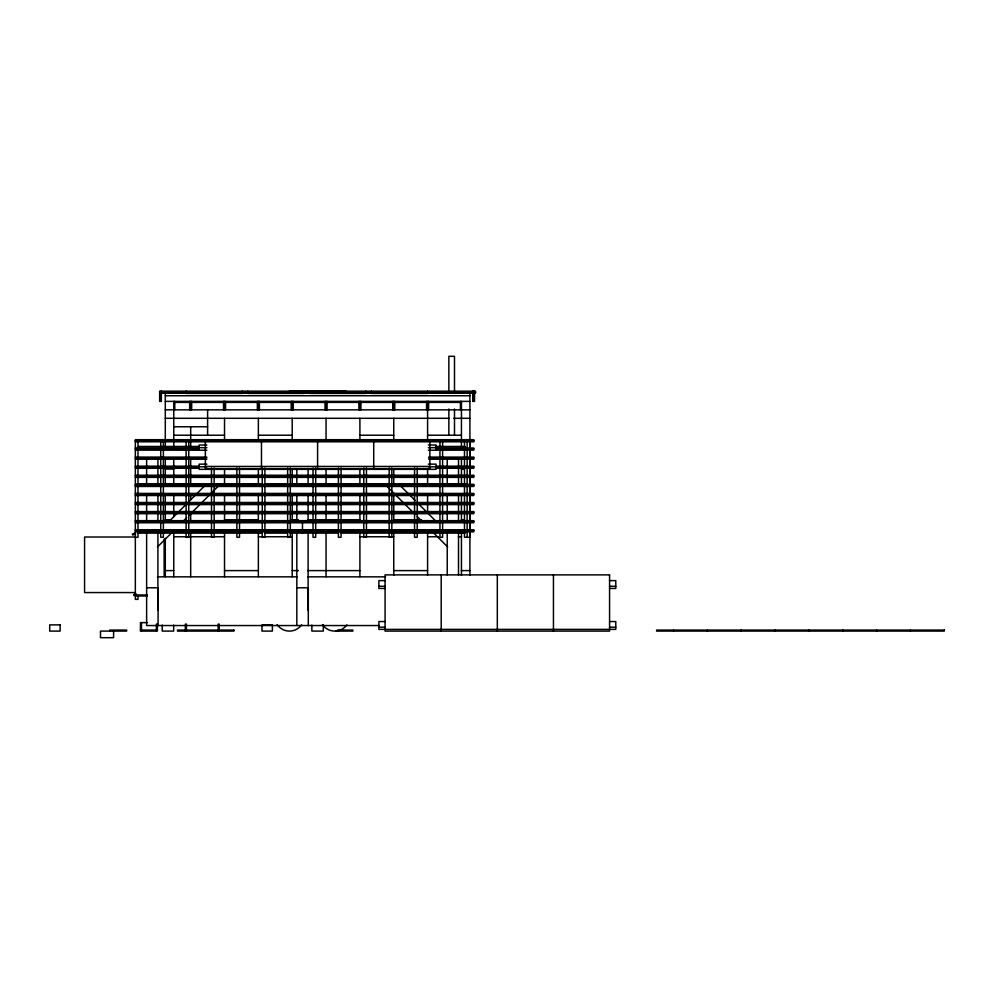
<?xml version="1.0" encoding="UTF-8"?>
<svg xmlns="http://www.w3.org/2000/svg" width="994" height="994" viewBox="0 0 994 994"><rect width="100%" height="100%" fill="white"/><g stroke="black" fill="none" stroke-linecap="round" stroke-linejoin="round"><path stroke-width="1.49" d="M169.415 521.055L185.692 504.778M187.866 502.604L205.224 485.246M157.462 546.973L172.621 531.815M183.455 520.98L186.698 517.725M188.872 515.563L219.189 485.246M135.159 533.082L132.351 534.089L132.687 535.033L135.507 534.039M138.228 533.057L141.111 532.038M136.116 593.84L133.618 594.685L133.941 595.642M159.661 392.68L475.542 392.68M159.661 392.854L475.542 392.854L475.542 391.164L159.661 391.164L159.661 401.377L161.351 401.377L161.351 391.164M186.947 392.916L165.302 392.916L165.302 447.536M242.611 392.916L247.245 392.916M302.909 392.916L310.637 392.916M364.761 392.916L372.489 392.916M426.6 392.916L449.797 392.916M454.432 392.916L469.901 392.916L469.901 575.215M165.302 395.736L469.901 395.736M165.302 401.377L469.901 401.377M173.764 402.396L461.44 402.396M165.302 409.839L469.901 409.839M165.302 418.3L449.126 418.3M453.699 418.3L469.901 418.3M173.764 426.761L207.609 426.761M173.764 435.223L224.532 435.223M258.365 435.223L292.211 435.223M359.903 435.223L393.748 435.223M427.594 435.223L461.44 435.223M135.346 440.441L473.79 440.441M135.346 441.038L473.79 441.038M135.346 441.796L473.79 441.796L473.79 439.683L135.346 439.683L135.346 599.37L137.992 599.37L137.992 595.99M206.889 445.026L199.148 445.026L199.148 450.22M428.315 445.026L436.055 445.026L436.055 450.22M138.439 446.468L198.788 446.468M435.707 446.468L465.142 446.468M199.148 447.673L206.889 447.673M428.315 447.673L436.055 447.673M135.346 448.008L198.999 448.008M436.528 448.008L473.79 448.008L473.79 450.12L428.315 450.22M135.346 448.766L198.999 448.766M436.528 448.766L473.79 448.766M135.346 450.12L206.889 450.22M135.346 457.091L206.764 457.091M428.762 457.091L473.79 457.091L473.79 459.203L428.762 459.203M135.346 457.849L206.764 457.849M428.762 457.849L473.79 457.849M135.346 459.203L206.764 459.203M206.889 464.148L199.148 464.148L199.148 469.354L436.055 469.354L436.055 464.148L428.315 464.148M135.346 466.174L198.999 466.174M436.528 466.174L473.79 466.174L473.79 468.286L436.528 468.286M205.348 466.434L429.843 466.434M199.148 466.795L206.889 466.795M428.315 466.795L436.055 466.795M135.346 466.919L198.999 466.919M436.528 466.919L473.79 466.919M135.346 468.286L198.999 468.286M165.302 469.069L173.764 469.069M298.374 469.069L292.211 469.069L292.211 484.451M307.593 469.069L359.903 469.069L359.903 484.451M461.44 469.069L464.26 469.069M135.346 475.244L473.79 475.244L473.79 477.368L135.346 477.368M135.346 476.002L473.79 476.002M136.899 484.153L262.304 484.153M265.41 484.153L287.08 484.153M290.173 484.153L465.142 484.153M135.346 484.327L473.79 484.327L473.79 486.451L135.346 486.451M135.346 485.084L473.79 485.084M135.346 485.693L473.79 485.693M135.346 493.409L473.79 493.409L473.79 495.534L135.346 495.534M135.346 494.167L473.79 494.167M135.346 502.492L473.79 502.492L473.79 504.604L135.346 504.604M135.346 503.25L473.79 503.25M135.346 511.575L473.79 511.575L473.79 513.687L135.346 513.687M135.346 512.332L473.79 512.332M165.302 519.837L170.943 519.837M224.532 519.837L258.365 519.837M292.211 519.837L298.374 519.837M307.593 519.837L359.903 519.837M393.748 519.837L421.444 519.837M461.44 519.837L464.26 519.837M135.346 520.657L473.79 520.657L473.79 522.769L135.346 522.769M135.346 521.415L473.79 521.415M135.346 529.74L473.79 529.74L473.79 531.852L135.346 531.852M135.346 530.498L473.79 530.498M138.439 533.119L262.242 533.119M265.336 533.119L287.005 533.119M290.099 533.119L338.109 533.119M341.203 533.119L465.142 533.119M173.764 536.76L224.532 536.76M258.365 536.76L292.211 536.76M359.903 536.76L393.748 536.76M427.594 536.76L438.366 536.76M458.358 536.76L461.44 536.76M135.346 537.021L84.577 537.021L84.577 592.561L135.346 592.561M135.346 537.294L137.992 537.294L137.992 441.038M165.302 570.606L173.764 570.606M224.532 570.606L258.365 570.606M292.211 570.606L298.374 570.606M307.593 570.606L359.903 570.606M393.748 570.606L427.594 570.606M461.44 570.606L469.901 570.606M157.487 576.843L297.131 576.843M307.991 576.843L385.573 576.843M385.063 580.62L378.863 580.62L378.863 588.448L385.063 588.448M609.583 580.62L615.783 580.62L615.783 588.448L609.583 588.448M378.863 586.274L385.063 586.274M609.583 586.274L615.783 586.274M146.627 587.777L158.096 587.777L158.096 625.549M296.833 587.777L308.302 587.777L308.302 625.549M135.346 594.971L147.472 594.971M135.346 595.99L147.274 595.99M385.063 621.548L378.863 621.548L378.863 629.376L615.783 629.376L615.783 621.548L609.583 621.548M147.423 622.629L140.452 622.629L140.452 631.091L157.375 631.091L157.375 624.033M379.373 625.549L146.627 625.549L146.627 531.74M378.863 627.202L385.063 627.202M609.583 627.202L615.783 627.202M140.452 630.072L157.375 630.072M337.5 630.072L352.882 630.072L352.882 631.091L335.972 631.091M399.899 485.246L415.094 500.429M417.269 502.604L435.707 521.055M385.945 485.246L415.181 514.482M417.343 516.644L421.68 520.98M432.514 531.815L447.673 546.973M910.454 630.072L910.454 631.091M876.609 630.072L876.609 631.091M842.763 630.072L842.763 631.091M808.917 630.072L808.917 631.091M775.084 630.072L775.084 631.091M741.238 630.072L741.238 631.091M707.393 630.072L707.393 631.091M673.547 630.072L673.547 631.091M553.447 574.88L553.447 631.091M497.323 574.88L497.323 631.091M474.536 391.164L474.536 401.377L472.846 401.377L472.846 391.164M473.02 391.164L473.02 401.377M469.789 441.038L469.789 537.294L464.484 537.294L464.484 441.038M467.13 441.038L467.13 530.311M467.13 531.852L467.13 537.294M461.44 401.377L461.44 447.536M461.44 458.296L461.44 484.451M461.44 495.223L461.44 521.378M461.44 532.138L461.44 575.215M460.421 401.377L460.421 409.839M458.507 459.29L458.507 483.954M458.507 494.751L458.507 521.838M458.507 531.74L458.507 574.892M454.494 393.475L454.494 356.312L448.853 356.312L448.853 393.475M454.494 408.956L454.494 435.285M448.853 408.956L448.853 435.285M447.225 459.29L447.225 483.954M447.225 494.751L447.225 521.838M447.225 533.119L447.225 574.892M442.591 441.038L442.591 537.294L439.944 537.294L439.944 441.038M441.199 574.88L441.199 631.091M429.843 441.038L429.843 468.609L205.348 468.609L205.348 441.038M428.613 401.377L428.613 409.839M427.557 391.164L427.557 393.413L371.433 393.413L371.433 391.164M427.594 401.377L427.594 439.845M427.594 484.451L427.594 469.069L393.748 469.069L393.748 484.451M427.594 495.223L427.594 512.146M427.594 532.138L427.594 575.215M426.575 401.377L426.575 409.839M417.219 468.025L417.219 537.294L414.56 537.294L414.56 468.025M394.767 401.377L394.767 409.839M393.748 401.377L393.748 409.839M393.748 418.3L393.748 439.845M393.748 495.223L393.748 521.378M393.748 532.138L393.748 575.215M392.729 401.377L392.729 409.839M391.835 468.025L391.835 537.294L389.176 537.294L389.176 468.025M373.719 441.038L373.719 468.609M366.451 468.025L366.451 537.294L363.792 537.294L363.792 468.025M365.792 391.164L365.792 393.413L309.668 393.413L309.668 391.164M360.921 401.377L360.921 409.839M359.903 401.377L359.903 409.839M359.903 418.3L359.903 439.845M359.903 495.223L359.903 521.378M359.903 532.138L359.903 576.756M358.884 401.377L358.884 409.839M345.8 392.68L345.8 390.99L289.391 390.99L289.391 392.68M341.066 468.025L341.066 537.294L338.407 537.294L338.407 468.025M327.076 401.377L327.076 409.839M326.057 401.377L326.057 409.839M326.057 418.3L326.057 439.845M326.057 469.069L326.057 484.451M326.057 495.223L326.057 519.837M326.057 532.138L326.057 576.756M325.038 401.377L325.038 409.839M323.323 625.04L323.323 631.091L311.868 631.091L311.868 625.04M317.595 391.164L317.595 392.854M317.595 441.038L317.595 468.609M315.682 468.025L315.682 537.294L313.023 537.294L313.023 468.025M308.115 468.547L308.115 483.954M308.115 494.751L308.115 520.943M308.115 531.74L308.115 610.341M304.027 391.164L304.027 393.413L247.904 393.413L247.904 391.164M302.474 521.838L302.474 533.119M296.833 468.547L296.833 483.954M296.833 494.751L296.833 520.943M296.833 531.74L296.833 625.549M293.23 401.377L293.23 409.839M292.211 401.377L292.211 409.839M292.211 418.3L292.211 439.845M292.211 495.223L292.211 521.378M292.211 532.138L292.211 576.756M291.205 401.377L291.205 409.839M290.298 468.025L290.298 537.294L287.651 537.294L287.651 468.025M264.913 468.025L264.913 537.294L262.267 537.294L262.267 468.025M261.472 441.038L261.472 468.609M259.384 401.377L259.384 409.839M258.365 401.377L258.365 409.839M258.365 418.3L258.365 439.845M258.365 484.451L258.365 469.069L224.532 469.069L224.532 484.451M258.365 495.223L258.365 521.378M258.365 532.138L258.365 576.756M257.359 401.377L257.359 409.839M242.263 391.164L242.263 393.413L186.126 393.413L186.126 391.164M239.529 468.025L239.529 537.294L236.883 537.294L236.883 468.025M225.539 401.377L225.539 409.839M224.532 401.377L224.532 409.839M224.532 418.3L224.532 439.845M224.532 495.223L224.532 521.378M224.532 532.138L224.532 576.756M223.513 401.377L223.513 409.839M219.214 624.033L219.214 631.091M218.195 624.033L218.195 631.091M214.145 468.025L214.145 537.294L211.498 537.294L211.498 468.025M207.609 409.839L207.609 435.223M191.693 401.377L191.693 409.839M190.686 401.377L190.686 409.839M190.686 426.761L190.686 447.536M190.686 458.296L190.686 484.451M190.686 495.223L190.686 499.833M190.686 513.687L190.686 521.378M190.686 532.138L190.686 576.756M189.668 401.377L189.668 409.839M188.761 441.038L188.761 537.294L186.114 537.294L186.114 441.038M186.387 624.033L186.387 631.091M185.369 624.033L185.369 631.091M174.77 401.377L174.77 409.839M173.764 401.377L173.764 447.536M173.764 458.296L173.764 484.451M173.764 495.223L173.764 516.756M173.764 532.138L173.764 576.756M173.677 625.04L173.677 631.091L162.221 631.091L162.221 625.04M165.302 458.296L165.302 484.451M165.302 495.223L165.302 521.378M165.302 538.301L165.302 576.756M165.166 539.282L165.166 576.408M164.147 539.282L164.147 576.408M163.376 441.038L163.376 537.294L160.73 537.294L160.73 441.038M161.177 391.164L161.177 401.377M157.909 459.29L157.909 483.954M157.909 494.751L157.909 521.838M157.909 533.119L157.909 610.341M156.369 624.033L156.369 631.091M146.627 459.29L146.627 483.954M146.627 494.751L146.627 521.838M141.471 622.629L141.471 631.091M113.589 631.091L113.589 637.688L100.493 637.688L100.493 631.091L126.648 631.091L126.648 630.072L109.725 630.072L109.725 631.091M346.894 624.878A14.947 14.947 0 0 1 322.404 624.555M301.592 624.878A14.947 14.947 0 0 1 277.102 624.555M609.571 574.88L385.076 574.88L385.076 631.091L609.571 631.091L609.571 574.88M60.137 624.878L49.7 624.878L49.7 631.091L60.137 631.091L60.137 624.878M272.381 624.878L261.944 624.878L261.944 631.091L272.381 631.091L272.381 624.878M233.901 630.072L177.491 630.072L177.491 631.091L233.901 631.091L233.901 630.072M944.3 630.072L656.624 630.072L656.624 631.091L944.3 631.091L944.3 630.072"/></g></svg>
